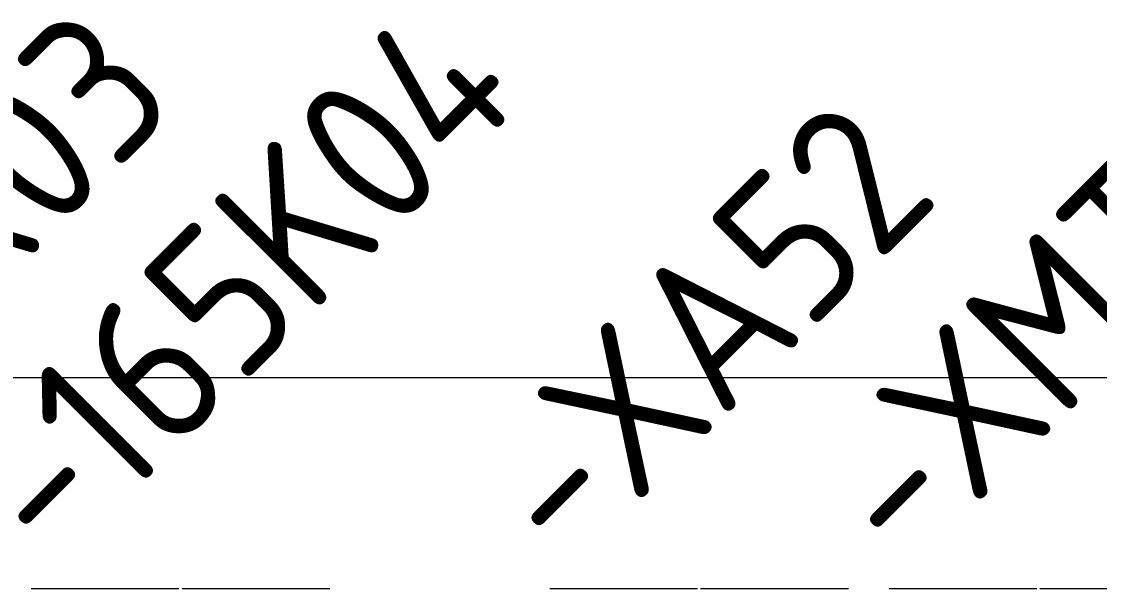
# Model space of a CAD drawing. Header units: millimetres. Extents: x 1359 to 3577, y 1336 to 3557.
# Drawn here: x 2701.5 to 2844.4, y 1811.6 to 1886.8 of the extents above; entities that cross this region are included whole.
import ezdxf

# ---------------------------------------------------------------- set-up
doc = ezdxf.new("R2010")
doc.units = ezdxf.units.MM
doc.layers.add('000-PI-Oprema', color=30, linetype='Continuous', lineweight=5)
doc.layers.add('002-PI-Kabelska kanalica', color=150, linetype='Continuous')
doc.styles.add('PI0', font='isocpeur.ttf', dxfattribs={"width": 0.9})

msp = doc.modelspace()

# ---------------------------------------------------------------- linework, layer by layer
at = {"layer": '000-PI-Oprema', "color": 0, "linetype": 'ByBlock', "lineweight": 0}
for p, q in [((2702.74, 1811.56), (2722.34, 1811.56)), ((2722.74, 1811.56), (2742.34, 1811.56)), ((2771.54, 1811.56), (2791.14, 1811.56)), ((2791.54, 1811.56), (2811.14, 1811.56)), ((2816.54, 1811.56), (2836.14, 1811.56)), ((2836.54, 1811.56), (2856.14, 1811.56))]:
    msp.add_line(p, q, dxfattribs=at)
at = {"layer": '002-PI-Kabelska kanalica', "color": 0, "linetype": 'ByBlock', "lineweight": 0}
msp.add_line((2516.57, 1839.56), (3331.57, 1839.56), dxfattribs=at)

# ---------------------------------------------------------------- texts
at = {"layer": '002-PI-Kabelska kanalica', "color": 0, "linetype": 'ByBlock', "lineweight": 0, "style": 'PI0', "width": 0.9}
for s, p in [('-165K03', (2661.08, 1813.96)), ('-165K04', (2706.08, 1813.96)), ('-XMT52', (2819.04, 1813.56)), ('-XA52', (2774.13, 1813.76))]:
    msp.add_text(s, height=20, rotation=45, dxfattribs=at).set_placement(p)

doc.saveas('drawing.dxf')
